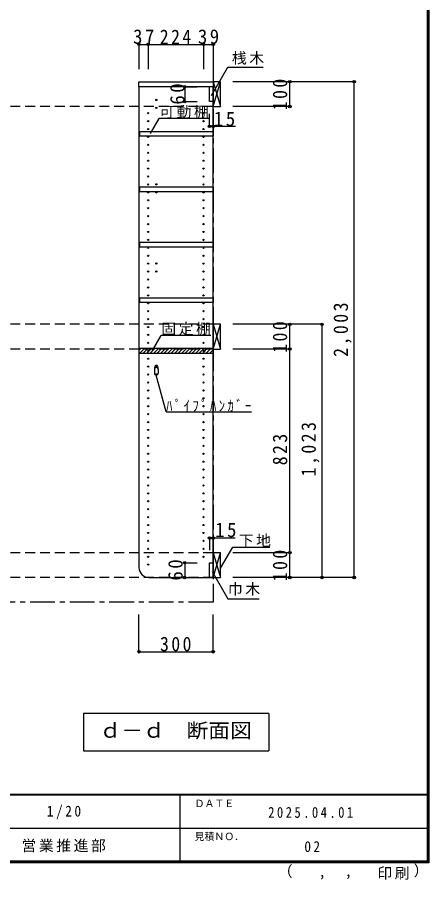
# Model space of a CAD drawing. Units: millimetres at full size, sheet at 1:20; details may follow other scales. Extents: x -8210 to 8210, y -2932 to 2722.
# Drawn here: x 6546 to 8210, y -2932 to 552 of the extents above; entities that cross this region are included whole.
import ezdxf
from ezdxf.enums import TextEntityAlignment as Align

# ---------------------------------------------------------------- set-up
doc = ezdxf.new("R2010")
doc.units = ezdxf.units.MM
doc.header["$LTSCALE"] = 20
doc.header["$PDMODE"] = 32
doc.header["$PDSIZE"] = 10
doc.linetypes.add('CHAIN1', pattern=[8, 5, -1, 1, -1])
doc.linetypes.add('DASHED2', pattern=[3, 2, -1])
for name, color, linetype in [('0-2_本体', 2, 'Continuous'), ('0-3_固定棚', 3, 'Continuous'), ('0-4_可動棚', 3, 'Continuous'), ('0-5', 4, 'Continuous'), ('0-6_ﾊﾟｲﾌﾟﾊﾝｶﾞｰ', 4, 'Continuous'), ('0-7_桟木・巾木', 2, 'Continuous'), ('0-8_引き出し', 3, 'Continuous'), ('0-A_文字', 7, 'Continuous'), ('0-B_寸法', 7, 'Continuous'), ('0-C_ハッチ', 4, 'Continuous'), ('F-1_枠', 6, 'Continuous'), ('F-A_文字', 7, 'Continuous')]:
    doc.layers.add(name, color=color, linetype=linetype)
doc.styles.add('ＭＳ ゴシック', font='')
doc.styles.get('ＭＳ ゴシック').set_extended_font_data('MS Gothic')

msp = doc.modelspace()

# ---------------------------------------------------------------- linework, layer by layer
at = {"layer": '0-2_本体'}
for p, q in [((7038.42, 291.73), (7338.42, 291.73)), ((7038.42, 271.73), (7038.42, 291.73)), ((7338.42, 291.73), (7338.42, 271.73)), ((7338.42, 271.73), (7038.42, 271.73))]:
    msp.add_line(p, q, dxfattribs=at)
at = {"layer": '0-3_固定棚', "color": 2}
for p, q in [((7038.42, -785.27), (7038.42, -805.27)), ((7038.42, -785.27), (7338.42, -785.27)), ((7338.42, -785.27), (7338.42, -805.27)), ((7038.42, -805.27), (7338.42, -805.27))]:
    msp.add_line(p, q, dxfattribs=at)
at = {"layer": '0-4_可動棚', "color": 2}
for p, q in [((7041.42, 71.23), (7041.42, 91.23)), ((7338.42, 71.23), (7041.42, 71.23)), ((7041.42, -152.77), (7041.42, -132.77)), ((7338.42, -152.77), (7041.42, -152.77)), ((7041.42, -376.77), (7041.42, -356.77)), ((7338.42, -376.77), (7041.42, -376.77)), ((7041.42, -600.77), (7041.42, -580.77)), ((7338.42, -600.77), (7041.42, -600.77))]:
    msp.add_line(p, q, dxfattribs=at)
for points in [[(7041.42, 91.23), (7338.42, 91.23), (7338.42, 71.23)], [(7041.42, -132.77), (7338.42, -132.77), (7338.42, -152.77)], [(7041.42, -356.77), (7338.42, -356.77), (7338.42, -376.77)], [(7041.42, -580.77), (7338.42, -580.77), (7338.42, -600.77)]]:
    msp.add_lwpolyline(points, dxfattribs=at)
at = {"layer": '0-5', "color": 3}
for p, q in [((7338.42, 271.73), (7038.42, 271.73)), ((7038.42, 271.73), (7038.42, -1671.27)), ((7338.42, -1711.27), (7338.42, 271.73)), ((7078.42, -1711.27), (7338.42, -1711.27))]:
    msp.add_line(p, q, dxfattribs=at)
at = {"layer": '0-5'}
for centre in [(7108.42, 218.23), (7108.42, 186.23), (7075.42, 164.73), (7299.42, 164.73), (7075.42, 132.73), (7299.42, 132.73), (7075.42, 100.73), (7075.42, 68.73), (7299.42, 100.73), (7299.42, 68.73), (7075.42, 36.73), (7299.42, 36.73), (7075.42, 4.73), (7299.42, 4.73), (7075.42, -27.27), (7299.42, -27.27), (7075.42, -59.27), (7299.42, -59.27), (7075.42, -91.27), (7299.42, -91.27), (7075.42, -123.27), (7108.42, -122.77), (7299.42, -123.27), (7075.42, -155.27), (7108.42, -154.77), (7299.42, -155.27), (7075.42, -187.27), (7299.42, -187.27), (7075.42, -219.27), (7299.42, -219.27), (7075.42, -251.27), (7299.42, -251.27), (7075.42, -283.27), (7075.42, -315.27), (7299.42, -283.27), (7299.42, -315.27), (7075.42, -347.27), (7299.42, -347.27), (7075.42, -379.27), (7299.42, -379.27), (7075.42, -411.27), (7299.42, -411.27), (7075.42, -443.27), (7108.42, -442.77), (7299.42, -443.27), (7075.42, -475.27), (7108.42, -474.77), (7299.42, -475.27), (7075.42, -507.27), (7299.42, -507.27), (7075.42, -539.27), (7299.42, -539.27), (7075.42, -571.27), (7299.42, -571.27), (7075.42, -603.27), (7299.42, -603.27), (7075.42, -635.27), (7299.42, -635.27), (7075.42, -667.27), (7075.42, -699.27), (7299.42, -667.27), (7299.42, -699.27), (7075.42, -731.27), (7299.42, -731.27), (7075.42, -763.27), (7299.42, -763.27), (7075.42, -795.27), (7299.42, -795.27), (7075.42, -827.27), (7299.42, -827.27), (7075.42, -859.27), (7108.42, -858.77), (7299.42, -859.27), (7075.42, -891.27), (7108.42, -890.77), (7299.42, -891.27), (7075.42, -923.27), (7299.42, -923.27), (7075.42, -955.27), (7299.42, -955.27), (7075.42, -987.27), (7299.42, -987.27), (7075.42, -1019.27), (7299.42, -1019.27), (7075.42, -1051.27), (7299.42, -1051.27), (7075.42, -1083.27), (7075.42, -1115.27), (7299.42, -1083.27), (7299.42, -1115.27), (7075.42, -1147.27), (7299.42, -1147.27), (7075.42, -1179.27), (7299.42, -1179.27), (7075.42, -1211.27), (7299.42, -1211.27), (7075.42, -1243.27), (7299.42, -1243.27), (7075.42, -1275.27), (7299.42, -1275.27), (7075.42, -1307.27), (7299.42, -1307.27), (7075.42, -1339.27), (7299.42, -1339.27), (7075.42, -1371.27), (7299.42, -1371.27), (7075.42, -1403.27), (7299.42, -1403.27), (7075.42, -1435.27), (7299.42, -1435.27), (7075.42, -1467.27), (7075.42, -1499.27), (7299.42, -1467.27), (7299.42, -1499.27), (7075.42, -1531.27), (7299.42, -1531.27), (7075.42, -1563.27), (7299.42, -1563.27), (7075.42, -1595.27), (7299.42, -1595.27), (7075.42, -1627.27), (7299.42, -1627.27), (7075.42, -1659.27)]:
    msp.add_circle(centre, 2.5, dxfattribs=at)
at = {"layer": '0-5', "color": 3}
msp.add_arc((7078.42, -1671.27), 40, 180, 270, dxfattribs=at)
at = {"layer": '0-6_ﾊﾟｲﾌﾟﾊﾝｶﾞｰ', "color": 2}
for p, q in [((7100.92, -870.77), (7100.92, -885.77)), ((7115.92, -870.77), (7115.92, -885.77))]:
    msp.add_line(p, q, dxfattribs=at)
at = {"layer": '0-6_ﾊﾟｲﾌﾟﾊﾝｶﾞｰ', "color": 7}
for centre, radius, start, end in [((7147.02, -872.28), 46.13, 162.96035, 178.115), ((7108.42, -858.77), 5.5, 0, 180), ((7069.81, -872.28), 46.13, 1.885, 17.03965)]:
    msp.add_arc(centre, radius, start, end, dxfattribs=at)
at = {"layer": '0-6_ﾊﾟｲﾌﾟﾊﾝｶﾞｰ', "color": 2}
for centre, start, end in [((7108.42, -870.77), 0, 180), ((7108.42, -885.77), 180, 0)]:
    msp.add_arc(centre, 7.5, start, end, dxfattribs=at)
at = {"layer": '0-7_桟木・巾木'}
for p, q in [((7338.42, 271.73), (7323.42, 271.73)), ((7323.42, 211.73), (7323.42, 271.73)), ((7338.42, 271.73), (7338.42, 230.73)), ((7323.42, -1651.27), (7338.42, -1651.27)), ((7338.42, -1651.27), (7338.42, -1711.27))]:
    msp.add_line(p, q, dxfattribs=at)
for points in [[(7338.42, 211.73), (7326.92, 211.73), (7323.42, 211.73)], [(7338.42, -1711.27), (7323.42, -1711.27), (7323.42, -1651.27)]]:
    msp.add_lwpolyline(points, dxfattribs=at)
at = {"layer": '0-8_引き出し'}
for p, q in [((7338.42, 291.73), (7338.42, 191.73)), ((7368.42, 291.73), (7338.42, 291.73)), ((7368.42, 191.73), (7368.42, 291.73)), ((7338.42, 191.73), (7368.42, 191.73)), ((7338.42, -688.27), (7338.42, -788.27)), ((7368.42, -688.27), (7338.42, -688.27)), ((7368.42, -788.27), (7368.42, -688.27)), ((7338.42, -788.27), (7368.42, -788.27)), ((7338.42, -1611.27), (7338.42, -1711.27)), ((7368.42, -1611.27), (7338.42, -1611.27)), ((7368.42, -1711.27), (7368.42, -1611.27)), ((7338.42, -1711.27), (7368.42, -1711.27))]:
    msp.add_line(p, q, dxfattribs=at)
at = {"layer": '0-8_引き出し', "color": 7}
for p, q in [((7338.42, 191.73), (7368.42, 291.73)), ((7338.42, 291.73), (7368.42, 191.73)), ((7338.42, -788.27), (7368.42, -688.27)), ((7338.42, -688.27), (7368.42, -788.27)), ((7338.42, -1711.27), (7368.42, -1611.27)), ((7338.42, -1611.27), (7368.42, -1711.27))]:
    msp.add_line(p, q, dxfattribs=at)
at = {"layer": '0-A_文字'}
for p, q in [((7331.74, 236.27), (7397.85, 350.77)), ((7397.85, 350.77), (7540.08, 350.77)), ((7085.27, 82.17), (7120.29, 142.82)), ((7320.29, 142.82), (7120.29, 142.82)), ((7093.53, -794.33), (7128.55, -733.68)), ((7328.55, -733.68), (7128.55, -733.68)), ((7148.15, -1041.57), (7108.42, -893.27)), ((7148.15, -1041.57), (7493.15, -1041.57)), ((7368.42, -1672.95), (7417.18, -1588.48)), ((7417.18, -1588.48), (7567.71, -1588.48)), ((7334.61, -1687.54), (7397.85, -1797.08)), ((7397.85, -1797.08), (7523.88, -1797.08)), ((7563.42, -2261.27), (7563.42, -2411.27)), ((6813.42, -2411.27), (7563.42, -2411.27))]:
    msp.add_line(p, q, dxfattribs=at)
at = {"layer": '0-A_文字', "linetype": 'CHAIN1'}
for p, q in [((7338.42, 342.73), (7338.42, -1811.27)), ((7338.42, -1811.27), (1358.42, -1811.27))]:
    msp.add_line(p, q, dxfattribs=at)
at = {"layer": '0-A_文字'}
msp.add_lwpolyline([(7563.42, -2261.27), (6813.42, -2261.27), (6813.42, -2411.27)], dxfattribs=at)
at = {"layer": '0-B_寸法', "color": 4}
for p, q in [((7038.42, 442.73), (7338.42, 442.73)), ((7038.42, 442.73), (7038.42, 342.73)), ((7075.42, 442.73), (7075.42, 342.73)), ((7299.42, 442.73), (7299.42, 342.73)), ((7338.42, 442.73), (7338.42, 342.73)), ((7648.42, 291.73), (7418.42, 291.73)), ((7908.42, 291.73), (7418.42, 291.73)), ((7648.42, 191.73), (7648.42, 291.73)), ((7908.42, -1711.27), (7908.42, 291.73)), ((7223.42, 271.73), (7223.42, 211.73)), ((7223.42, 271.73), (7273.42, 271.73)), ((7223.42, 211.73), (7273.42, 211.73)), ((7648.42, 191.73), (7418.42, 191.73)), ((7323.42, 111.73), (7323.42, 161.73)), ((7338.42, 111.73), (7338.42, 161.73)), ((7323.42, 111.73), (7428.19, 111.73)), ((7648.42, -688.27), (7418.42, -688.27)), ((7648.42, -788.27), (7648.42, -688.27)), ((7778.42, -688.27), (7648.42, -688.27)), ((7778.42, -1711.27), (7778.42, -688.27)), ((7648.42, -788.27), (7418.42, -788.27)), ((7648.42, -1611.27), (7648.42, -788.27)), ((7323.42, -1551.27), (7323.42, -1601.27)), ((7323.42, -1551.27), (7426.87, -1551.27)), ((7338.42, -1551.27), (7338.42, -1601.27)), ((7648.42, -1611.27), (7418.42, -1611.27)), ((7648.42, -1711.27), (7648.42, -1611.27)), ((7223.42, -1651.27), (7223.42, -1711.27)), ((7223.42, -1651.27), (7273.42, -1651.27)), ((7223.42, -1711.27), (7273.42, -1711.27)), ((7648.42, -1711.27), (7418.42, -1711.27)), ((7908.42, -1711.27), (7418.42, -1711.27)), ((7778.42, -1711.27), (7648.42, -1711.27)), ((7038.42, -2011.27), (7038.42, -1861.27)), ((7338.42, -2011.27), (7338.42, -1861.27)), ((7038.42, -2011.27), (7338.42, -2011.27))]:
    msp.add_line(p, q, dxfattribs=at)
at = {"layer": '0-B_寸法', "color": 4, "linetype": 'DASHED2'}
for p, q in [((7338.42, 191.73), (1423.42, 191.73)), ((7338.42, -688.27), (1423.42, -688.27)), ((7338.42, -788.27), (1423.42, -788.27)), ((7338.42, -1611.27), (1423.42, -1611.27)), ((7338.42, -1711.27), (1423.42, -1711.27))]:
    msp.add_line(p, q, dxfattribs=at)
at = {"layer": '0-B_寸法'}
for p in [(7038.42, 442.73), (7075.42, 442.73), (7299.42, 442.73), (7338.42, 442.73), (7648.42, 291.73), (7908.42, 291.73), (7223.42, 271.73), (7223.42, 211.73), (7648.42, 191.73), (7323.42, 111.73), (7338.42, 111.73), (7648.42, -688.27), (7778.42, -688.27), (7648.42, -788.27), (7323.42, -1551.27), (7338.42, -1551.27), (7648.42, -1611.27), (7223.42, -1651.27), (7223.42, -1711.27), (7648.42, -1711.27), (7778.42, -1711.27), (7908.42, -1711.27), (7038.42, -2011.27), (7338.42, -2011.27)]:
    msp.add_point(p, dxfattribs=at)
at = {"layer": '0-C_ハッチ'}
for p, q in [((7038.42, -794.22), (7047.36, -785.27)), ((7041.51, -805.27), (7061.51, -785.27)), ((7055.65, -805.27), (7075.65, -785.27)), ((7069.79, -805.27), (7089.79, -785.27)), ((7083.93, -805.27), (7103.93, -785.27)), ((7098.07, -805.27), (7118.07, -785.27)), ((7112.22, -805.27), (7132.22, -785.27)), ((7126.36, -805.27), (7146.36, -785.27)), ((7140.5, -805.27), (7160.5, -785.27)), ((7154.64, -805.27), (7174.64, -785.27)), ((7168.78, -805.27), (7188.78, -785.27)), ((7182.93, -805.27), (7202.93, -785.27)), ((7197.07, -805.27), (7217.07, -785.27)), ((7211.21, -805.27), (7231.21, -785.27)), ((7225.35, -805.27), (7245.35, -785.27)), ((7239.5, -805.27), (7259.5, -785.27)), ((7253.64, -805.27), (7273.64, -785.27)), ((7267.78, -805.27), (7287.78, -785.27)), ((7281.92, -805.27), (7301.92, -785.27)), ((7296.06, -805.27), (7316.06, -785.27)), ((7310.21, -805.27), (7330.21, -785.27)), ((7324.35, -805.27), (7338.42, -791.2))]:
    msp.add_line(p, q, dxfattribs=at)
at = {"layer": 'F-1_枠'}
for p, q in [((8203.33, 2722.29), (8203.33, -2864.37)), ((8206.67, 2722.29), (8206.67, -2864.37)), ((8210, 2722.29), (8210, -2864.37)), ((8210, -2587.71), (410, -2587.71)), ((8210, -2591.04), (410, -2591.04)), ((7203.33, -2591.04), (7203.33, -2857.71)), ((4310, -2724.37), (8203.33, -2724.38)), ((8210, -2857.71), (410, -2857.71)), ((8210, -2861.04), (410, -2861.04)), ((8210, -2864.37), (410, -2864.37))]:
    msp.add_line(p, q, dxfattribs=at)

# ---------------------------------------------------------------- texts
at = {"layer": '0-A_文字', "style": 'ＭＳ ゴシック', "width": 1.1}
msp.add_text('ｄ－ｄ\u3000断面図', height=58.65, dxfattribs=at).set_placement((6878.42, -2376.27), align=Align.BOTTOM_LEFT)
at = {"layer": '0-A_文字', "char_height": 43.99, "attachment_point": 7, "style": 'ＭＳ ゴシック'}
for s, insert in [('\\T1.17;桟木', (7414.06, 360.98)), ('\\T1.17;可動棚', (7120.29, 142.82)), ('\\T1.17;固定棚', (7128.55, -733.68)), ('\\T1.39;\\W0.85;ﾊﾟｲﾌﾟﾊﾝｶﾞｰ', (7148.15, -1041.57)), ('\\T1.17;下地', (7441.69, -1588.48)), ('\\T1.17;巾木', (7397.85, -1785.14))]:
    msp.add_mtext(s, dxfattribs=dict(at, insert=insert))
at = {"layer": '0-B_寸法', "char_height": 58.65, "attachment_point": 7, "style": 'ＭＳ ゴシック'}
for s, insert in [('\\T1.27;\\W0.95;37', (7014.42, 443.94)), ('\\T1.27;\\W0.9;224', (7122.42, 443.94)), ('\\T1.27;\\W0.95;39', (7276.42, 443.94)), ('\\T1.27;\\W0.95;15', (7341.31, 111.73)), ('\\T1.27;\\W0.95;15', (7346.33, -1548.8)), ('\\T1.27;\\W0.9;300', (7123.42, -2010.06))]:
    msp.add_mtext(s, dxfattribs=dict(at, insert=insert))
at = {"layer": '0-B_寸法', "char_height": 58.65, "attachment_point": 7, "rotation": 90, "style": 'ＭＳ ゴシック'}
for s, insert in [('\\T1.27;\\W0.95;60', (7223.42, 199.23)), ('\\T1.27;\\W0.9;100', (7638.42, 176.73)), ('\\T1.28;\\W0.9;2,003', (7898.42, -819.77)), ('\\T1.27;\\W0.9;100', (7638.42, -803.27)), ('\\T1.28;\\W0.9;1,023', (7768.42, -1302.77)), ('\\T1.27;\\W0.9;823', (7638.42, -1257.77)), ('\\T1.27;\\W0.9;100', (7638.42, -1726.27)), ('\\T1.27;\\W0.95;60', (7215.8, -1723.77))]:
    msp.add_mtext(s, dxfattribs=dict(at, insert=insert))
at = {"layer": 'F-A_文字', "style": 'ＭＳ ゴシック'}
for s, height, p in [('ＤＡＴＥ', 29.33, (7263.33, -2647.71)), ('見積ＮＯ．', 29.33, (7263.33, -2781.04)), ('（', 43.99, (7599.36, -2933.25)), ('）', 43.99, (8148.94, -2930.46)), (',', 43.99, (7764.19, -2933.25)), (',', 43.99, (7870.13, -2931.39))]:
    msp.add_text(s, height=height, dxfattribs=at).set_placement(p, align=Align.BOTTOM_LEFT)
at = {"layer": 'F-A_文字', "char_height": 43.99, "attachment_point": 7, "style": 'ＭＳ ゴシック'}
for s, insert in [('\\T1.38;\\W0.9;1/20', (6665.83, -2687.71)), ('\\T1.39;\\W0.85;2025.04.01', (7560.83, -2682.71)), ('\\T1.17;営業推進部', (6563.33, -2821.04)), ('\\T1.36;\\W0.9;02', (7707.03, -2821.04)), ('\\T1.17;印刷', (8002.1, -2932.32))]:
    msp.add_mtext(s, dxfattribs=dict(at, insert=insert))

doc.saveas('drawing.dxf')
